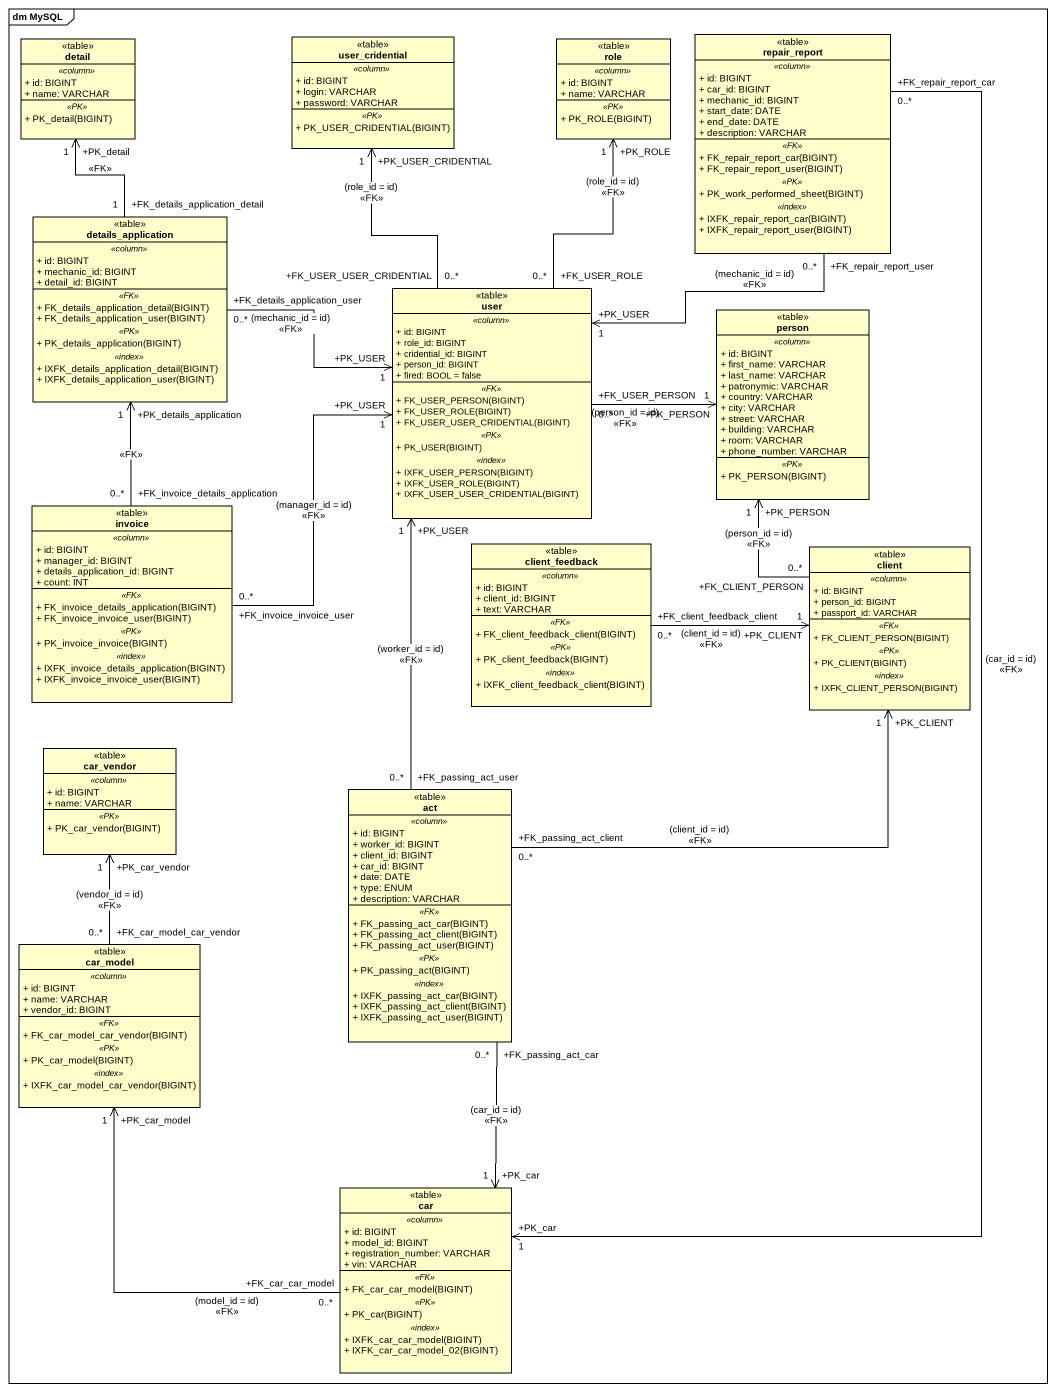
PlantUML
@startuml
mainframe dm MySQL
hide circle
hide empty members
skinparam classAttributeIconSize 0
class repair_report <<table>> {
  .. <<column>> ..
  + id: BIGINT
  + car_id: BIGINT
  + mechanic_id: BIGINT
  + start_date: DATE
  + end_date: DATE
  + description: VARCHAR
  .. <<FK>> ..
  + FK_repair_report_car(BIGINT)
  + FK_repair_report_user(BIGINT)
  .. <<PK>> ..
  + PK_work_performed_sheet(BIGINT)
  .. <<index>> ..
  + IXFK_repair_report_car(BIGINT)
  + IXFK_repair_report_user(BIGINT)
}
class detail <<table>> {
  .. <<column>> ..
  + id: BIGINT
  + name: VARCHAR
  .. <<PK>> ..
  + PK_detail(BIGINT)
}
class user_cridential <<table>> {
  .. <<column>> ..
  + id: BIGINT
  + login: VARCHAR
  + password: VARCHAR
  .. <<PK>> ..
  + PK_USER_CRIDENTIAL(BIGINT)
}
class role <<table>> {
  .. <<column>> ..
  + id: BIGINT
  + name: VARCHAR
  .. <<PK>> ..
  + PK_ROLE(BIGINT)
}
class details_application <<table>> {
  .. <<column>> ..
  + id: BIGINT
  + mechanic_id: BIGINT
  + detail_id: BIGINT
  .. <<FK>> ..
  + FK_details_application_detail(BIGINT)
  + FK_details_application_user(BIGINT)
  .. <<PK>> ..
  + PK_details_application(BIGINT)
  .. <<index>> ..
  + IXFK_details_application_detail(BIGINT)
  + IXFK_details_application_user(BIGINT)
}
class user <<table>> {
  .. <<column>> ..
  + id: BIGINT
  + role_id: BIGINT
  + cridential_id: BIGINT
  + person_id: BIGINT
  + fired: BOOL = false
  .. <<FK>> ..
  + FK_USER_PERSON(BIGINT)
  + FK_USER_ROLE(BIGINT)
  + FK_USER_USER_CRIDENTIAL(BIGINT)
  .. <<PK>> ..
  + PK_USER(BIGINT)
  .. <<index>> ..
  + IXFK_USER_PERSON(BIGINT)
  + IXFK_USER_ROLE(BIGINT)
  + IXFK_USER_USER_CRIDENTIAL(BIGINT)
}
class "person" as person_ <<table>> {
  .. <<column>> ..
  + id: BIGINT
  + first_name: VARCHAR
  + last_name: VARCHAR
  + patronymic: VARCHAR
  + country: VARCHAR
  + city: VARCHAR
  + street: VARCHAR
  + building: VARCHAR
  + room: VARCHAR
  + phone_number: VARCHAR
  .. <<PK>> ..
  + PK_PERSON(BIGINT)
}
class invoice <<table>> {
  .. <<column>> ..
  + id: BIGINT
  + manager_id: BIGINT
  + details_application_id: BIGINT
  + count: INT
  .. <<FK>> ..
  + FK_invoice_details_application(BIGINT)
  + FK_invoice_invoice_user(BIGINT)
  .. <<PK>> ..
  + PK_invoice_invoice(BIGINT)
  .. <<index>> ..
  + IXFK_invoice_details_application(BIGINT)
  + IXFK_invoice_invoice_user(BIGINT)
}
class client_feedback <<table>> {
  .. <<column>> ..
  + id: BIGINT
  + client_id: BIGINT
  + text: VARCHAR
  .. <<FK>> ..
  + FK_client_feedback_client(BIGINT)
  .. <<PK>> ..
  + PK_client_feedback(BIGINT)
  .. <<index>> ..
  + IXFK_client_feedback_client(BIGINT)
}
class client <<table>> {
  .. <<column>> ..
  + id: BIGINT
  + person_id: BIGINT
  + passport_id: VARCHAR
  .. <<FK>> ..
  + FK_CLIENT_PERSON(BIGINT)
  .. <<PK>> ..
  + PK_CLIENT(BIGINT)
  .. <<index>> ..
  + IXFK_CLIENT_PERSON(BIGINT)
}
class car_vendor <<table>> {
  .. <<column>> ..
  + id: BIGINT
  + name: VARCHAR
  .. <<PK>> ..
  + PK_car_vendor(BIGINT)
}
class act <<table>> {
  .. <<column>> ..
  + id: BIGINT
  + worker_id: BIGINT
  + client_id: BIGINT
  + car_id: BIGINT
  + date: DATE
  + type: ENUM
  + description: VARCHAR
  .. <<FK>> ..
  + FK_passing_act_car(BIGINT)
  + FK_passing_act_client(BIGINT)
  + FK_passing_act_user(BIGINT)
  .. <<PK>> ..
  + PK_passing_act(BIGINT)
  .. <<index>> ..
  + IXFK_passing_act_car(BIGINT)
  + IXFK_passing_act_client(BIGINT)
  + IXFK_passing_act_user(BIGINT)
}
class car_model <<table>> {
  .. <<column>> ..
  + id: BIGINT
  + name: VARCHAR
  + vendor_id: BIGINT
  .. <<FK>> ..
  + FK_car_model_car_vendor(BIGINT)
  .. <<PK>> ..
  + PK_car_model(BIGINT)
  .. <<index>> ..
  + IXFK_car_model_car_vendor(BIGINT)
}
class car <<table>> {
  .. <<column>> ..
  + id: BIGINT
  + model_id: BIGINT
  + registration_number: VARCHAR
  + vin: VARCHAR
  .. <<FK>> ..
  + FK_car_car_model(BIGINT)
  .. <<PK>> ..
  + PK_car(BIGINT)
  .. <<index>> ..
  + IXFK_car_car_model(BIGINT)
  + IXFK_car_car_model_02(BIGINT)
}
repair_report "+FK_repair_report_user\n0..*" --> "+PK_USER\n1" user : (mechanic_id = id)\n<<FK>>
repair_report "+FK_repair_report_car\n0..*" --> "+PK_car\n1" car : (car_id = id)\n<<FK>>
details_application "+FK_details_application_detail\n1" -up-> "+PK_detail\n1" detail : <<FK>>
details_application "+FK_details_application_user\n0..*" -right-> "+PK_USER\n1" user : (mechanic_id = id)\n<<FK>>
user "+FK_USER_USER_CRIDENTIAL\n0..*" -up-> "+PK_USER_CRIDENTIAL\n1" user_cridential : (role_id = id)\n<<FK>>
user "+FK_USER_ROLE\n0..*" -up-> "+PK_ROLE\n1" role : (role_id = id)\n<<FK>>
user "+FK_USER_PERSON\n0..*" -right-> "+PK_PERSON\n1" person_ : (person_id = id)\n<<FK>>
invoice "+FK_invoice_details_application\n0..*" -up-> "+PK_details_application\n1" details_application : <<FK>>
invoice "+FK_invoice_invoice_user\n0..*" -right-> "+PK_USER\n1" user : (manager_id = id)\n<<FK>>
client_feedback "+FK_client_feedback_client\n0..*" -right-> "+PK_CLIENT\n1" client : (client_id = id)\n<<FK>>
client "+FK_CLIENT_PERSON\n0..*" -up-> "+PK_PERSON\n1" person_ : (person_id = id)\n<<FK>>
act "+FK_passing_act_user\n0..*" -up-> "+PK_USER\n1" user : (worker_id = id)\n<<FK>>
act "+FK_passing_act_client\n0..*" -up-> "+PK_CLIENT\n1" client : (client_id = id)\n<<FK>>
act "+FK_passing_act_car\n0..*" --> "+PK_car\n1" car : (car_id = id)\n<<FK>>
car_model "+FK_car_model_car_vendor\n0..*" -up-> "+PK_car_vendor\n1" car_vendor : (vendor_id = id)\n<<FK>>
car "+FK_car_car_model\n0..*" -up-> "+PK_car_model\n1" car_model : (model_id = id)\n<<FK>>
@enduml
